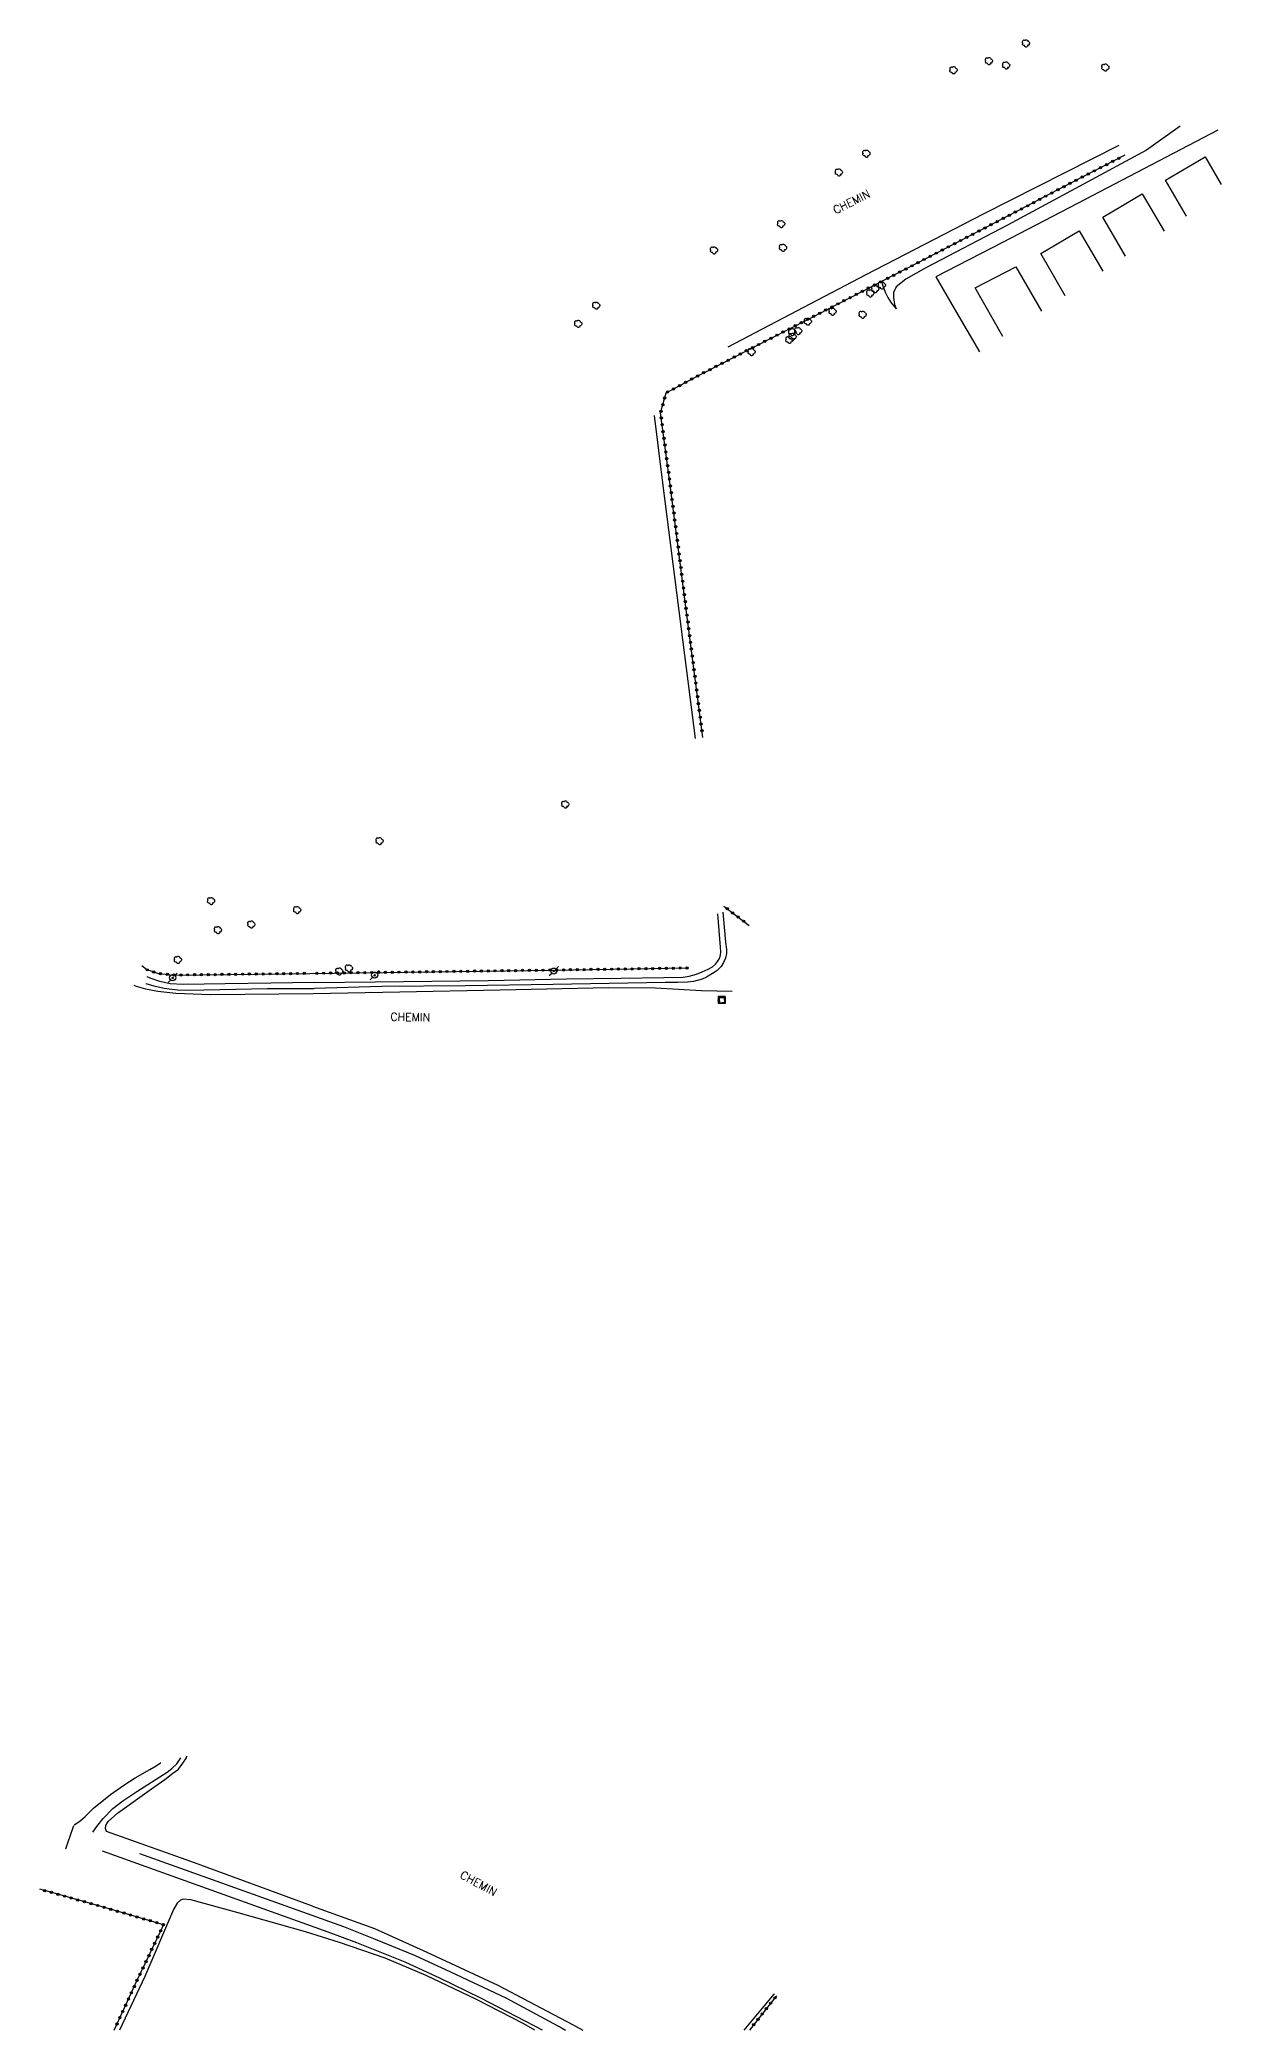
# Model space of a CAD drawing. Header units: millimetres. Extents: x 152999 to 154000, y 121000 to 122000.
# Drawn here: x 153121.2 to 153379.6, y 121000 to 121435.4 of the extents above; entities that cross this region are included whole.
import ezdxf

# ---------------------------------------------------------------- set-up
doc = ezdxf.new("R2010")
doc.units = ezdxf.units.MM
doc.layers.get('0').update_dxf_attribs({"linetype": 'CONTINUOUS'})
for name, color, linetype in [('W0006', 2, 'CONTINUOUS'), ('W0008', 7, 'CONTINUOUS'), ('W0017', 7, 'CONTINUOUS'), ('W0071', 7, 'CONTINUOUS'), ('W0211', 2, 'CONTINUOUS'), ('W0214', 2, 'CONTINUOUS'), ('W0300', 7, 'CONTINUOUS'), ('W0322', 7, 'CONTINUOUS'), ('W0323', 7, 'CONTINUOUS'), ('W0330', 7, 'CONTINUOUS'), ('W0420', 7, 'CONTINUOUS'), ('W0473', 7, 'CONTINUOUS'), ('W0989', 7, 'CONTINUOUS')]:
    doc.layers.add(name, color=color, linetype=linetype)
doc.styles.get("Standard").update_dxf_attribs({"font": 'romans.shx', "width": 0.85})

# ---------------------------------------------------------------- blocks, each defined once
blk = doc.blocks.new('T300')
for p, q in [((-0.8, 0.51), (-0.86, 0.34)), ((-0.86, 0.34), (-0.86, 0.17)), ((-0.86, 0.17), (-0.74, 0.06)), ((-0.69, 0.63), (-0.8, 0.51)), ((-0.8, -0.06), (-0.74, 0.06)), ((-0.74, 0.06), (-0.69, 0.11)), ((-0.57, 0.69), (-0.69, 0.63)), ((-0.46, 0.69), (-0.57, 0.69)), ((-0.29, 0.63), (-0.46, 0.69)), ((-0.29, 0.63), (-0.17, 0.74)), ((-0.23, 0.57), (-0.29, 0.63)), ((-0.17, 0.74), (-0.06, 0.8)), ((-0.06, 0.8), (0.06, 0.8)), ((0.06, 0.8), (0.23, 0.74)), ((0.23, 0.74), (0.34, 0.63)), ((0.34, 0.63), (0.4, 0.51)), ((0.46, 0.46), (0.34, 0.46)), ((0.4, 0.51), (0.4, 0.46)), ((0.57, 0.4), (0.46, 0.46)), ((0.57, 0.4), (0.69, 0.29)), ((0.69, 0.29), (0.74, 0.17)), ((0.74, 0.06), (0.69, -0.17)), ((0.74, 0.17), (0.74, 0.06)), ((-0.8, -0.17), (-0.8, -0.06)), ((-0.8, -0.23), (-0.8, -0.17)), ((-0.74, -0.34), (-0.8, -0.23)), ((-0.69, -0.4), (-0.74, -0.34)), ((-0.51, -0.46), (-0.69, -0.4)), ((-0.4, -0.46), (-0.51, -0.46)), ((-0.4, -0.46), (-0.34, -0.46)), ((-0.34, -0.46), (-0.34, -0.4)), ((-0.34, -0.51), (-0.34, -0.46)), ((-0.29, -0.63), (-0.34, -0.51)), ((-0.17, -0.74), (-0.29, -0.63)), ((-0.06, -0.8), (-0.17, -0.74)), ((0.06, -0.8), (-0.06, -0.8)), ((0.17, -0.74), (0.06, -0.8)), ((0.23, -0.69), (0.17, -0.74)), ((0.29, -0.46), (0.23, -0.46)), ((0.29, -0.63), (0.23, -0.69)), ((0.46, -0.4), (0.29, -0.46)), ((0.34, -0.51), (0.29, -0.63)), ((0.34, -0.51), (0.34, -0.46)), ((0.57, -0.34), (0.46, -0.4)), ((0.63, -0.29), (0.57, -0.34)), ((0.69, -0.17), (0.63, -0.29))]:
    blk.add_line(p, q)
blk = doc.blocks.new('T473')
for p, q in [((-0.166667, 0.166667), (0.166667, -0.166667)), ((-0.166667, -0.166667), (0.166667, 0.166667)), ((0.500001, 0.500001), (1.000002, 1.000002)), ((-1.000002, -1.000002), (-0.500001, -0.500001))]:
    blk.add_line(p, q)
blk.add_ellipse((0, 0), major_axis=(0.471405, 0.471405), ratio=1, start_param=5.4977871438, end_param=11.780972451)
blk = doc.blocks.new('T420')
for p, q in [((0.75, 0.75), (-0.75, 0.75)), ((-0.75, 0.75), (-0.75, -0.75)), ((0.75, 0.75), (0.75, -0.75)), ((0.75, -0.75), (-0.75, -0.75))]:
    blk.add_line(p, q)
blk.add_ellipse((0, 0), major_axis=(-0.53, 0.53), ratio=1, start_param=3.926991, end_param=10.210176)
blk = doc.blocks.new('t323o')
at = {"color": 0, "linetype": 'Continuous'}
for radius in [0.25, 0.15]:
    blk.add_circle((0, 0), radius, dxfattribs=at)
blk = doc.blocks.new('t322o')
at = {"color": 0, "linetype": 'Continuous'}
for radius in [0.25, 0.15]:
    blk.add_circle((0, 0), radius, dxfattribs=at)

msp = doc.modelspace()

# ---------------------------------------------------------------- linework, layer by layer
at = {"layer": 'W0006'}
for points in [[(153372.08, 121396.78), (153367.45, 121404.71), (153376.12, 121409.8)], [(153376.12, 121409.8), (153379.64, 121403.73)], [(153358.71, 121388.03), (153353.73, 121396.59), (153362.39, 121401.71)], [(153362.39, 121401.71), (153367.14, 121393.55)], [(153340.19, 121388.62), (153348.61, 121393.57), (153353.73, 121384.77)], [(153331.89, 121370.47), (153325.8, 121381.12), (153334.73, 121385.69)], [(153334.73, 121385.69), (153340.35, 121376.01)], [(153345.51, 121379.39), (153340.19, 121388.62)]]:
    msp.add_lwpolyline(points, dxfattribs=at)
at = {"layer": 'W0008'}
msp.add_lwpolyline([(153128.6, 121044.73), (153127.2, 121040.71), (153126.8, 121039.59), (153126.8, 121039.59)], dxfattribs=at)
at = {"layer": 'W0017'}
for points in [[(153378.88, 121415.6), (153348.24, 121399.55), (153331.77, 121391.01), (153317.25, 121383.55)], [(153317.25, 121383.55), (153321.23, 121376.61), (153326.8, 121367.14)], [(153132.82, 121043.3), (153133.67, 121044.59), (153135.05, 121046.27), (153137.21, 121048.5), (153139.34, 121050.16), (153142.4, 121052.2), (153149.09, 121056.43), (153150.11, 121057.24), (153151.16, 121058.25), (153152.02, 121059.58)], [(153128.68, 121044.94), (153129.95, 121045.75), (153131.12, 121046.77), (153132.96, 121048.58), (153136.63, 121051.57), (153139.58, 121053.58), (153142.07, 121055.18), (153145.27, 121057.01), (153146.65, 121057.82), (153147.6, 121058.46), (153147.64, 121058.5)]]:
    msp.add_lwpolyline(points, dxfattribs=at)
at = {"layer": 'W0071'}
for points in [[(153271.78, 121368.2), (153301.98, 121384.05), (153327.67, 121397.34), (153357.34, 121412.37)], [(153264.67, 121282.56), (153264.67, 121282.56), (153261.5, 121307.05), (153257.49, 121338.45), (153255.68, 121353.23)], [(153270.64, 121244.55), (153270.64, 121244.55), (153271.24, 121238.01), (153271.44, 121236.39), (153271.39, 121235.51), (153271.19, 121234.49), (153270.75, 121233.52), (153270.25, 121232.64), (153269.38, 121231.79), (153268.71, 121231.33), (153267.03, 121230.31), (153266.07, 121229.87), (153264.22, 121229.4), (153262.89, 121229.28), (153260.8, 121229.17), (153258.02, 121229.18), (153233.52, 121228.72), (153214.3, 121228.47), (153196.04, 121228.28), (153181.22, 121227.89)], [(153181.24, 121229.18), (153194.58, 121229.33), (153219.37, 121229.6), (153236.44, 121229.97), (153248.31, 121230.13), (153257.73, 121230.24), (153261.93, 121230.37), (153263.26, 121230.57), (153264.89, 121231.02), (153266.07, 121231.48), (153267.42, 121232.09), (153268.33, 121232.6), (153268.99, 121233.17), (153269.49, 121233.78), (153269.89, 121234.46), (153270.09, 121235.14), (153270.19, 121235.91), (153270.11, 121236.88), (153269.5, 121244.19), (153269.5, 121244.19)], [(153144.39, 121228.98), (153144.39, 121228.98), (153146.14, 121228.46), (153148.42, 121227.96), (153150.05, 121227.7), (153151.42, 121227.59), (153153.55, 121227.53), (153171, 121227.84), (153181.22, 121227.89)], [(153181.24, 121229.18), (153171.72, 121229.01), (153161.72, 121228.89), (153152.59, 121228.73), (153149.74, 121228.89), (153148.43, 121229.14), (153147.43, 121229.39), (153145.32, 121230.1), (153144.71, 121230.42), (153144.71, 121230.42), (153144.71, 121230.42)], [(153231.14, 121000), (153225.58, 121002.93), (153217.54, 121007.1), (153208.85, 121011.3), (153201.13, 121014.9), (153190.53, 121019.13), (153184.31, 121021.45), (153134.89, 121039.13)], [(153142.98, 121038.66), (153187.67, 121022.69), (153194.54, 121019.92), (153203.32, 121016.34), (153211.07, 121012.8), (153223.14, 121007.06), (153235.46, 121000.43), (153236.23, 121000)]]:
    msp.add_lwpolyline(points, dxfattribs=at)
at = {"layer": 'W0211'}
msp.add_lwpolyline([(153305.31, 121382.53), (153305.55, 121381.78), (153306.13, 121380.2), (153306.7, 121379.03), (153307.45, 121377.85), (153308.51, 121376.55)], dxfattribs=at)
at = {"layer": 'W0214'}
msp.add_lwpolyline([(153370.68, 121416.5), (153363.32, 121411.27), (153332.86, 121394.84), (153315, 121385.51), (153310.63, 121383.02), (153308.52, 121381.35), (153307.98, 121380.1), (153307.98, 121379.03), (153308.17, 121377.48), (153308.51, 121376.55)], dxfattribs=at)
at = {"layer": 'W0322'}
msp.add_lwpolyline([(153358.57, 121410.13), (153358.57, 121410.13), (153346.79, 121404.1), (153336.41, 121398.61), (153323.25, 121391.8), (153311.02, 121385.43), (153305.31, 121382.53)], dxfattribs=at)
at = {"layer": 'W0323'}
for points in [[(153266.25, 121282.76), (153266.25, 121282.76), (153262.99, 121307.91), (153259.19, 121337.48), (153257, 121353.8), (153258.23, 121358.16), (153264.32, 121361.46), (153277.5, 121368.24), (153289.2, 121374.23), (153305.31, 121382.53)], [(153270.85, 121245.87), (153270.85, 121245.87), (153276.36, 121241.68)], [(153143.55, 121232.9), (153144.62, 121231.99), (153146.92, 121231.2), (153150.22, 121230.81), (153180.3, 121231.18)], [(153180.3, 121231.18), (153233.81, 121231.9), (153262.92, 121232.35)], [(153137.45, 121000), (153142.49, 121010.92), (153147.64, 121021.74), (153148.26, 121023.08), (153136.18, 121026.62), (153123.32, 121030.25), (153121.2, 121030.84)], [(153282.39, 121007.54), (153281.19, 121006.05), (153276.46, 121000)]]:
    msp.add_lwpolyline(points, dxfattribs=at)
at = {"layer": 'W0330'}
for points in [[(153141.74, 121228.62), (153142.27, 121228.36), (153144.29, 121227.8), (153147.04, 121227.3), (153150.92, 121226.81), (153158.51, 121226.54), (153180.98, 121226.78)], [(153180.98, 121226.78), (153199.96, 121227.11), (153221.91, 121227.58), (153245.71, 121228.07), (153255.88, 121228.02), (153265.92, 121227.43), (153272.66, 121227.25)], [(153180.84, 121027.15), (153154.27, 121036.88), (153135.78, 121043.47), (153135.58, 121044.15), (153135.63, 121044.8), (153136.16, 121045.62), (153138.17, 121047.47), (153145.61, 121052.83), (153148.55, 121054.86), (153150.3, 121056.19), (153151.57, 121057.13), (153152.5, 121058.44), (153153.26, 121059.61), (153153.34, 121059.91)], [(153179.29, 121021.48), (153164.6, 121025.68), (153154.23, 121028.51), (153152.57, 121028.63), (153151.95, 121028.45), (153151.27, 121027.78), (153150.41, 121026.41), (153144.17, 121011.77), (153138.66, 121000)], [(153180.84, 121027.15), (153194.42, 121022.23), (153205.84, 121017.08), (153221.43, 121009.88), (153237.73, 121001.26), (153239.96, 121000)], [(153229.52, 121000), (153227.1, 121001.38), (153216.59, 121006.78), (153205.75, 121011.95), (153196.74, 121015.72), (153186.74, 121019.16), (153179.29, 121021.48)], [(153275.29, 121000), (153281.87, 121007.89), (153281.93, 121007.97)]]:
    msp.add_lwpolyline(points, dxfattribs=at)
at = {"layer": 'W0420'}
msp.add_lwpolyline([(153269.87, 121225.85), (153270.9, 121225.9), (153271.01, 121224.77), (153269.93, 121224.65)], close=True, dxfattribs=at)

# ---------------------------------------------------------------- block references
at = {"layer": 'W0300'}
for p in [(153336.98, 121434.58), (153321.11, 121428.71), (153328.87, 121430.71), (153332.65, 121429.76), (153354.34, 121429.31), (153302.07, 121410.47), (153296.04, 121406.36), (153283.41, 121395.07), (153268.73, 121389.31), (153283.83, 121389.87), (153304, 121380.86), (153305.43, 121381.67), (153242.97, 121377.23), (153294.66, 121375.91), (153302.91, 121379.9), (153239.01, 121373.23), (153285.83, 121371.45), (153287.14, 121371.66), (153289.25, 121373.73), (153301.24, 121375.24), (153276.94, 121367.09), (153285.23, 121369.73), (153285.92, 121370.41), (153236.18, 121268.1), (153195.56, 121260.09), (153158.71, 121246.98), (153177.54, 121245.01), (153160.21, 121240.62), (153167.51, 121241.84), (153151.43, 121234.1), (153188.87, 121232.26), (153186.75, 121231.57)]:
    msp.add_blockref('T300', p, dxfattribs=at)
at = {"layer": 'W0322'}
for p, rotation in [((153351.91, 121406.72), 207.1249586128463), ((153353.24, 121407.41), 207.1249586128463), ((153354.58, 121408.09), 207.1249586128463), ((153355.91, 121408.78), 207.1249586128463), ((153357.25, 121409.46), 207.1249586128463), ((153343.92, 121402.58), 207.8921965663372), ((153345.24, 121403.28), 207.8921965663372), ((153346.57, 121403.98), 207.8921965663372), ((153347.9, 121404.67), 207.1249586128463), ((153349.24, 121405.36), 207.1249586128463), ((153350.57, 121406.04), 207.1249586128463), ((153335.96, 121398.38), 207.3413505035084), ((153337.29, 121399.07), 207.8921965663372), ((153338.61, 121399.77), 207.8921965663372), ((153339.94, 121400.48), 207.8921965663372), ((153341.26, 121401.18), 207.8921965663372), ((153342.59, 121401.88), 207.8921965663372), ((153326.63, 121393.55), 207.3413505035084), ((153327.96, 121394.24), 207.3413505035084), ((153329.3, 121394.93), 207.3413505035084), ((153330.63, 121395.62), 207.3413505035084), ((153331.96, 121396.31), 207.3413505035084), ((153333.29, 121397), 207.3413505035084), ((153334.63, 121397.69), 207.3413505035084), ((153318.64, 121389.41), 207.5148439107171), ((153319.98, 121390.1), 207.5148439107171), ((153321.31, 121390.79), 207.5148439107171), ((153322.64, 121391.48), 207.5148439107171), ((153323.97, 121392.17), 207.3413505035084), ((153325.3, 121392.86), 207.3413505035084), ((153310.66, 121385.25), 206.9373043921741), ((153311.99, 121385.94), 207.5148439107171), ((153313.32, 121386.63), 207.5148439107171), ((153314.65, 121387.33), 207.5148439107171), ((153315.98, 121388.02), 207.5148439107171), ((153317.31, 121388.71), 207.5148439107171), ((153306.65, 121383.21), 206.9373043921741), ((153307.99, 121383.89), 206.9373043921741), ((153309.32, 121384.57), 206.9373043921741)]:
    msp.add_blockref('t322o', p, dxfattribs=dict(at, rotation=rotation))
at = {"layer": 'W0323'}
for p, rotation in [((153301.14, 121380.38), 27.27891427714445), ((153302.47, 121381.07), 27.27891427714445), ((153303.81, 121381.76), 27.27891427714445), ((153305.14, 121382.44), 27.27891427714445), ((153293.14, 121376.26), 27.27891427714445), ((153294.48, 121376.95), 27.27891427714445), ((153295.81, 121377.63), 27.27891427714445), ((153297.14, 121378.32), 27.27891427714445), ((153298.48, 121379.01), 27.27891427714445), ((153299.81, 121379.69), 27.27891427714445), ((153285.14, 121372.15), 27.09735779885554), ((153286.47, 121372.83), 27.09735779885554), ((153287.81, 121373.51), 27.09735779885554), ((153289.14, 121374.2), 27.09735779885554), ((153290.48, 121374.88), 27.27891427714445), ((153291.81, 121375.57), 27.27891427714445), ((153275.79, 121367.36), 27.21512929453121), ((153277.13, 121368.05), 27.21512929453121), ((153278.46, 121368.73), 27.09735779885554), ((153279.8, 121369.41), 27.09735779885554), ((153281.13, 121370.1), 27.09735779885554), ((153282.47, 121370.78), 27.09735779885554), ((153283.8, 121371.46), 27.09735779885554), ((153267.79, 121363.24), 27.21512929453121), ((153269.12, 121363.93), 27.21512929453121), ((153270.46, 121364.62), 27.21512929453121), ((153271.79, 121365.3), 27.21512929453121), ((153273.12, 121365.99), 27.21512929453121), ((153274.46, 121366.67), 27.21512929453121), ((153259.83, 121359.03), 28.42959570932603), ((153261.15, 121359.75), 28.42959570932603), ((153262.47, 121360.46), 28.42959570932603), ((153263.79, 121361.17), 28.42959570932603), ((153265.12, 121361.87), 27.21512929453121), ((153266.45, 121362.56), 27.21512929453121), ((153257.5, 121355.59), 74.22823766485511), ((153257.91, 121357.03), 74.22823766485511), ((153258.52, 121358.32), 28.42959570932603), ((153257.1, 121354.14), 74.22823766485511), ((153257.15, 121352.67), 97.65487048663361), ((153257.35, 121351.18), 97.65487048663361), ((153257.55, 121349.69), 97.65487048663361), ((153257.75, 121348.21), 97.65487048663361), ((153257.95, 121346.72), 97.65487048663361), ((153258.15, 121345.24), 97.65487048663361), ((153258.35, 121343.75), 97.65487048663361), ((153258.55, 121342.26), 97.65487048663361), ((153258.75, 121340.78), 97.65487048663361), ((153258.95, 121339.29), 97.65487048663361), ((153259.15, 121337.8), 97.65487048663361), ((153259.34, 121336.31), 97.31886194676139), ((153259.53, 121334.83), 97.31886194676139), ((153259.72, 121333.34), 97.31886194676139), ((153259.91, 121331.85), 97.31886194676139), ((153260.11, 121330.36), 97.31886194676139), ((153260.3, 121328.88), 97.31886194676139), ((153260.49, 121327.39), 97.31886194676139), ((153260.68, 121325.9), 97.31886194676139), ((153260.87, 121324.41), 97.31886194676139), ((153261.06, 121322.92), 97.31886194676139), ((153261.25, 121321.44), 97.31886194676139), ((153261.44, 121319.95), 97.31886194676139), ((153261.63, 121318.46), 97.31886194676139), ((153261.83, 121316.97), 97.31886194676139), ((153262.02, 121315.49), 97.31886194676139), ((153262.21, 121314), 97.31886194676139), ((153262.4, 121312.51), 97.31886194676139), ((153262.59, 121311.02), 97.31886194676139), ((153262.78, 121309.53), 97.31886194676139), ((153262.97, 121308.05), 97.31886194676139), ((153263.16, 121306.56), 97.37750302047131), ((153263.36, 121305.07), 97.37750302047131), ((153263.55, 121303.58), 97.37750302047131), ((153263.74, 121302.1), 97.37750302047131), ((153263.93, 121300.61), 97.37750302047131), ((153264.13, 121299.12), 97.37750302047131), ((153264.32, 121297.63), 97.37750302047131), ((153264.51, 121296.15), 97.37750302047131), ((153264.71, 121294.66), 97.37750302047131), ((153264.9, 121293.17), 97.37750302047131), ((153265.09, 121291.68), 97.37750302047131), ((153265.28, 121290.2), 97.37750302047131), ((153265.48, 121288.71), 97.37750302047131), ((153265.67, 121287.22), 97.37750302047131), ((153265.86, 121285.73), 97.37750302047131), ((153266.05, 121284.25), 97.37750302047131), ((153271.58, 121245.31), 322.8106565422511), ((153272.78, 121244.4), 322.8106565422511), ((153273.97, 121243.5), 322.8106565422511), ((153275.17, 121242.59), 322.8106565422511), ((153144.71, 121231.95), 341.1991636449227), ((153146.13, 121231.47), 341.1991636449227), ((153147.58, 121231.12), 353.1763913440612), ((153149.07, 121230.95), 353.1763913440612), ((153150.56, 121230.81), 0.6989963053216897), ((153152.06, 121230.83), 0.6989963053216897), ((153153.56, 121230.85), 0.6989963053216897), ((153155.06, 121230.87), 0.6989963053216897), ((153156.56, 121230.89), 0.6989963053216897), ((153158.06, 121230.9), 0.6989963053216897), ((153159.56, 121230.92), 0.6989963053216897), ((153161.06, 121230.94), 0.6989963053216897), ((153162.56, 121230.96), 0.6989963053216897), ((153164.06, 121230.98), 0.6989963053216897), ((153165.56, 121231), 0.6989963053216897), ((153167.06, 121231.01), 0.6989963053216897), ((153168.56, 121231.03), 0.6989963053216897), ((153170.06, 121231.05), 0.6989963053216897), ((153171.56, 121231.07), 0.6989963053216897), ((153173.06, 121231.09), 0.6989963053216897), ((153174.56, 121231.1), 0.6989963053216897), ((153176.06, 121231.12), 0.6989963053216897), ((153177.56, 121231.14), 0.6989963053216897), ((153179.06, 121231.16), 0.6989963053216897), ((153181.8, 121231.2), 0.7805423261045511), ((153183.3, 121231.22), 0.7805423261045511), ((153184.8, 121231.24), 0.7805423261045511), ((153186.3, 121231.26), 0.7805423261045511), ((153187.8, 121231.28), 0.7805423261045511), ((153189.3, 121231.3), 0.7805423261045511), ((153190.8, 121231.32), 0.7805423261045511), ((153192.3, 121231.34), 0.7805423261045511), ((153193.8, 121231.36), 0.7805423261045511), ((153195.3, 121231.38), 0.7805423261045511), ((153196.8, 121231.4), 0.7805423261045511), ((153198.3, 121231.42), 0.7805423261045511), ((153199.8, 121231.44), 0.7805423261045511), ((153201.3, 121231.46), 0.7805423261045511), ((153202.8, 121231.48), 0.7805423261045511), ((153204.3, 121231.5), 0.7805423261045511), ((153205.8, 121231.52), 0.7805423261045511), ((153207.3, 121231.54), 0.7805423261045511), ((153208.8, 121231.56), 0.7805423261045511), ((153210.3, 121231.58), 0.7805423261045511), ((153211.8, 121231.6), 0.7805423261045511), ((153213.3, 121231.62), 0.7805423261045511), ((153214.8, 121231.64), 0.7805423261045511), ((153216.3, 121231.67), 0.7805423261045511), ((153217.8, 121231.69), 0.7805423261045511), ((153219.3, 121231.71), 0.7805423261045511), ((153220.8, 121231.73), 0.7805423261045511), ((153222.3, 121231.75), 0.7805423261045511), ((153223.79, 121231.77), 0.7805423261045511), ((153225.29, 121231.79), 0.7805423261045511), ((153226.79, 121231.81), 0.7805423261045511), ((153228.29, 121231.83), 0.7805423261045511), ((153229.79, 121231.85), 0.7805423261045511), ((153231.29, 121231.87), 0.7805423261045511), ((153232.79, 121231.89), 0.7805423261045511), ((153234.29, 121231.91), 0.8736855344203268), ((153235.79, 121231.93), 0.8736855344203268), ((153237.29, 121231.96), 0.8736855344203268), ((153238.79, 121231.98), 0.8736855344203268), ((153240.29, 121232), 0.8736855344203268), ((153241.79, 121232.03), 0.8736855344203268), ((153243.29, 121232.05), 0.8736855344203268), ((153244.79, 121232.07), 0.8736855344203268), ((153246.29, 121232.09), 0.8736855344203268), ((153247.79, 121232.12), 0.8736855344203268), ((153249.29, 121232.14), 0.8736855344203268), ((153250.79, 121232.16), 0.8736855344203268), ((153252.29, 121232.19), 0.8736855344203268), ((153253.79, 121232.21), 0.8736855344203268), ((153255.29, 121232.23), 0.8736855344203268), ((153256.79, 121232.25), 0.8736855344203268), ((153258.29, 121232.28), 0.8736855344203268), ((153259.79, 121232.3), 0.8736855344203268), ((153261.29, 121232.32), 0.8736855344203268), ((153262.79, 121232.35), 0.8736855344203268), ((153122.29, 121030.54), 164.61104664096), ((153123.73, 121030.13), 164.2130566933441), ((153125.18, 121029.73), 164.2130566933441), ((153126.62, 121029.32), 164.2130566933441), ((153128.06, 121028.91), 164.2130566933441), ((153129.51, 121028.5), 164.2130566933441), ((153130.95, 121028.09), 164.2130566933441), ((153132.39, 121027.69), 164.2130566933441), ((153133.84, 121027.28), 164.2130566933441), ((153135.28, 121026.87), 164.2130566933441), ((153136.72, 121026.46), 163.6687776605507), ((153138.16, 121026.03), 163.6687776605507), ((153139.6, 121025.61), 163.6687776605507), ((153141.04, 121025.19), 163.6687776605507), ((153142.48, 121024.77), 163.6687776605507), ((153143.92, 121024.35), 163.6687776605507), ((153145.36, 121023.93), 163.6687776605507), ((153146.8, 121023.5), 163.6687776605507), ((153146.35, 121019.02), 64.5787879582843), ((153146.99, 121020.38), 64.5787879582843), ((153147.63, 121021.73), 64.5787879582843), ((153148.24, 121023.08), 163.6687776605507), ((153144.41, 121014.96), 64.5787879582843), ((153145.06, 121016.31), 64.5787879582843), ((153145.7, 121017.67), 64.5787879582843), ((153142.48, 121010.89), 65.20282170176614), ((153143.13, 121012.25), 64.5787879582843), ((153143.77, 121013.6), 64.5787879582843), ((153140.6, 121006.81), 65.20282170176614), ((153141.22, 121008.17), 65.20282170176614), ((153141.85, 121009.53), 65.20282170176614), ((153282.02, 121007.08), 231.0335924695469), ((153138.71, 121002.72), 65.20282170176614), ((153139.34, 121004.09), 65.20282170176614), ((153139.97, 121005.45), 65.20282170176614), ((153278.31, 121002.36), 232.0159686457913), ((153279.23, 121003.55), 232.0159686457913), ((153280.16, 121004.73), 232.0159686457913), ((153281.08, 121005.91), 232.0159686457913), ((153138.08, 121001.36), 65.20282170176614), ((153277.39, 121001.18), 232.0159686457913)]:
    msp.add_blockref('t323o', p, dxfattribs=dict(at, rotation=rotation))
at = {"layer": 'W0420'}
msp.add_blockref('T420', (153270.38, 121225.34), dxfattribs=at)
at = {"layer": 'W0473'}
for p in [(153233.65, 121231.68), (153150.26, 121230.21), (153194.46, 121230.79)]:
    msp.add_blockref('T473', p, dxfattribs=at)

# ---------------------------------------------------------------- texts
at = {"layer": 'W0989'}
for rotation, p in [(26.6762, (153295.29, 121397.2)), (358.9235, (153197.88, 121220.82)), (331.516, (153212.95, 121033.42))]:
    msp.add_text('CHEMIN', height=1.75, rotation=rotation, dxfattribs=at).set_placement(p)

doc.saveas('drawing.dxf')
